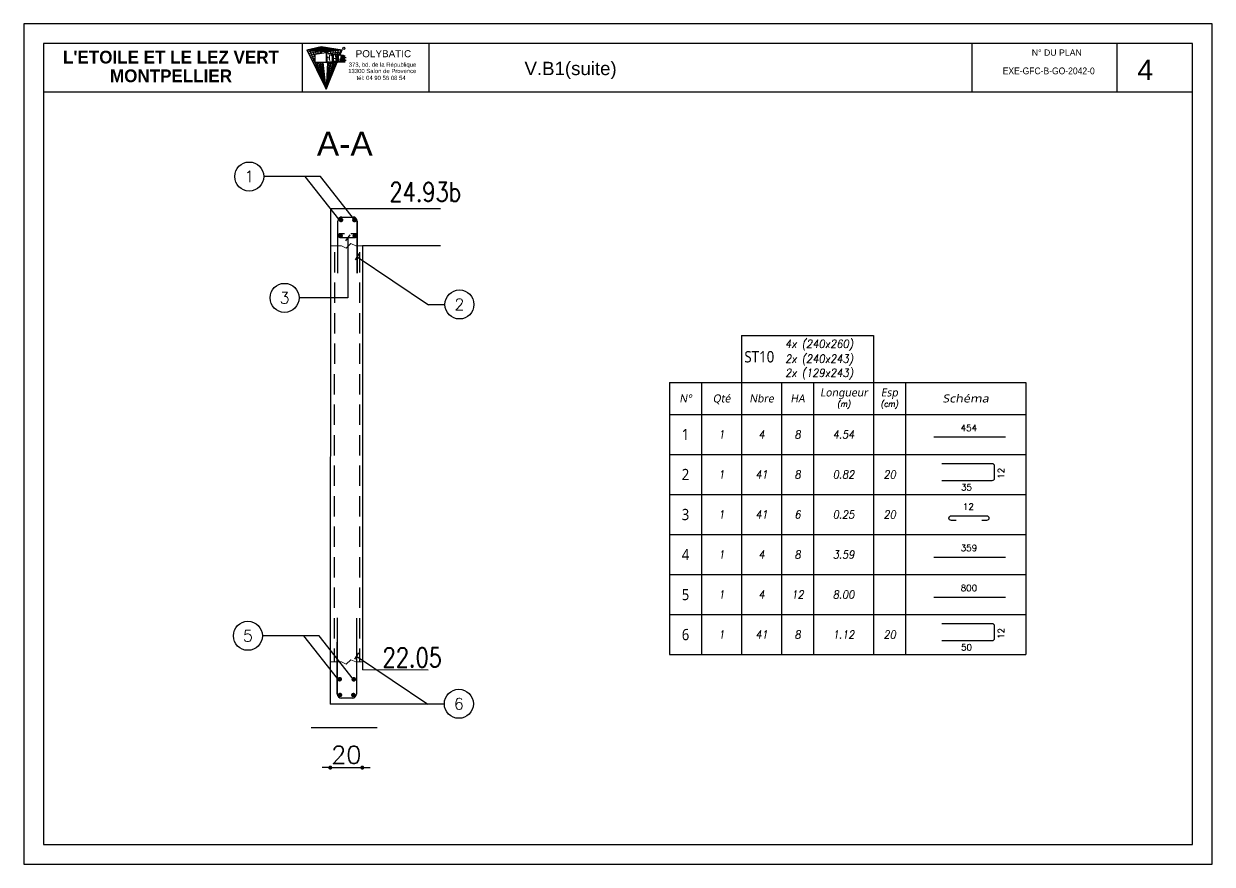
# Model space of a CAD drawing. Header units: millimetres. Extents: x -21776 to 63757, y -7870 to 8483.
# Drawn here: x -19530 to -18788, y -483 to 42 of the extents above; entities that cross this region are included whole.
import ezdxf
from ezdxf.enums import TextEntityAlignment as Align

# ---------------------------------------------------------------- set-up
doc = ezdxf.new("R2010")
doc.units = ezdxf.units.MM
doc.header["$PDMODE"] = 34
doc.linetypes.add('CACHEX2', pattern=[19.05, 12.7, -6.35])
doc.linetypes.add('CONTINUE', pattern=[0])
for name, color, linetype in [('COTATION', 1, 'Continuous'), ('GO-CARTOUCHE', 7, 'Continuous'), ('GO-COTATION', 1, 'Continuous'), ('GO-FER-HA', 140, 'Continuous'), ('GO-TEXTE', 9, 'Continuous'), ('GO-TEXTE-ACIER', 3, 'Continuous'), ('GO-TEXTE-FER', 3, 'Continuous'), ('préfa v', 2, 'Continuous'), ('STR_ACIER_BAS', 6, 'Continuous'), ('STR_TXT', 102, 'Continuous'), ('STR_VOI-POT', 6, 'Continuous')]:
    doc.layers.add(name, color=color, linetype=linetype)
doc.styles.get("Standard").update_dxf_attribs({"font": 'romans.shx'})
doc.styles.add('Tableau', font='romans.shx', dxfattribs={"width": 0.9, "oblique": 10})
doc.styles.add('Tableau2', font='trebuc.TTF', dxfattribs={"width": 0.9, "oblique": 10})
doc.styles.add('TEXTE', font='romans.shx')
doc.styles.add('TEXTEBA', font='ARIAL.TTF')
doc.dimstyles.new('COUPE-20', dxfattribs={"dimscale": 0.5, "dimtxt": 22, "dimasz": 5, "dimexe": 0.05, "dimexo": 0, "dimgap": 5, "dimtad": 1, "dimdsep": 46, "dimtxsty": 'Standard', "dimblk1": 'DOT', "dimblk2": 'DOT', "dimsah": 1, "dimcen": 0, "dimdle": 150, "dimclrd": 1, "dimclre": 1, "dimclrt": 7, "dimadec": 0, "dimazin": 0, "dimtfac": 1, "dimtix": 1, "dimtmove": 2, "dimatfit": 3, "dimldrblk": 'DOT', "dimfxl": 0, "dimtvp": 1, "dimtolj": 1, "dimtzin": 0, "dimarcsym": 0})

# ---------------------------------------------------------------- blocks, each defined once
blk = doc.blocks.new('_DOT')
at = {"color": 0, "linetype": 'ByBlock'}
blk.add_line((-0.5, 0), (-1, 0), dxfattribs=at)
at = {"color": 0, "linetype": 'ByBlock', "const_width": 0.5}
blk.add_lwpolyline([(-0.25, 0, 1), (0.25, 0, 1)], format="xyb", close=True, dxfattribs=at)
blk = doc.blocks.new('*D864')
at = {"layer": 'COTATION', "color": 1, "lineweight": -2}
for p, q in [((-19341.27, -423.13), (-19343.77, -423.13)), ((-19338.77, -423.1), (-19338.77, -423.16)), ((-19338.77, -423.13), (-19318.77, -423.13)), ((-19318.77, -423.1), (-19318.77, -423.16)), ((-19316.27, -423.13), (-19313.77, -423.13))]:
    blk.add_line(p, q, dxfattribs=at)
at = {"layer": 'DEFPOINTS', "color": 0}
for p in [(-19338.77, -407.91, 12.57), (-19318.77, -407.93, 12.57), (-19318.77, -423.13)]:
    blk.add_point(p, dxfattribs=at)
at = {"layer": 'COTATION', "color": 1, "lineweight": -2, "xscale": 2.5, "yscale": 2.5, "zscale": 2.5}
blk.add_blockref('_DOT', (-19338.77, -423.13), dxfattribs=at)
at = {"layer": 'COTATION', "color": 1, "lineweight": -2, "xscale": 2.5, "yscale": 2.5, "zscale": 2.5, "rotation": 180}
blk.add_blockref('_DOT', (-19318.77, -423.13), dxfattribs=at)
at = {"layer": 'COTATION', "color": 7, "insert": (-19328.77, -415.13), "char_height": 11, "attachment_point": 5}
blk.add_mtext('\\A1;20', dxfattribs=at)
blk = doc.blocks.new('Désignation')
at = {"layer": 'GO-TEXTE-FER'}
for p, q in [((0, 0.8), (8.9, 0.8)), ((0, 0.8), (0, 0)), ((0.8, 0.8), (0.8, 0)), ((1.8, 0.8), (1.8, 0)), ((2.8, 0.8), (2.8, 0)), ((3.6, 0.8), (3.6, 0)), ((5.1, 0.8), (5.1, 0)), ((5.9, 0.8), (5.9, 0)), ((8.9, 0.8), (8.9, 0)), ((0, 0), (8.9, 0))]:
    blk.add_line(p, q, dxfattribs=at)
at = {"layer": 'GO-TEXTE-FER', "style": 'Tableau2', "oblique": 10}
for s, p in [('Longueur', (4.356, 0.55)), ('Esp', (5.494, 0.55)), ('N°', (0.4, 0.4)), ('Qté', (1.3, 0.4)), ('Nbre', (2.3, 0.4)), ('HA', (3.2, 0.4))]:
    blk.add_text(s, height=0.2, dxfattribs=at).set_placement(p, align=Align.MIDDLE_CENTER)
at = {"layer": 'GO-TEXTE-FER', "color": 7, "style": 'Tableau', "oblique": 10, "width": 0.9}
for s, p in [('(m)', (4.356, 0.265)), ('(cm)', (5.494, 0.265))]:
    blk.add_text(s, height=0.15, dxfattribs=at).set_placement(p, align=Align.MIDDLE_CENTER)
at = {"layer": 'GO-TEXTE-FER', "style": 'Tableau2', "oblique": 10, "width": 1.2}
blk.add_text('Schéma', height=0.2, dxfattribs=at).set_placement((7.4, 0.4), align=Align.MIDDLE_CENTER)
blk = doc.blocks.new('U')
at = {"layer": 'GO-TEXTE-FER'}
for p, q in [((0, 0), (0, -1)), ((0, 0), (8.9, 0)), ((0.8, 0), (0.8, -1)), ((1.8, 0), (1.8, -1)), ((2.8, 0), (2.8, -1)), ((3.6, 0), (3.6, -1)), ((5.1, 0), (5.1, -1)), ((5.9, 0), (5.9, -1)), ((8.9, 0), (8.9, -1)), ((0, -1), (8.9, -1))]:
    blk.add_line(p, q, dxfattribs=at)
at = {"layer": 'GO-TEXTE-FER', "color": 1}
blk.add_lwpolyline([(6.803, -0.65), (8.063, -0.65, 0.414214), (8.123, -0.59), (8.123, -0.29, 0.414214), (8.063, -0.23), (6.803, -0.23)], format="xyb", dxfattribs=at)
at = {"layer": 'GO-TEXTE-FER', "color": 1, "style": 'Tableau'}
blk.add_attdef('Largeur', text='', height=0.16, rotation=90, dxfattribs=at).set_placement((8.284, -0.472), align=Align.MIDDLE_CENTER)
at = {"layer": 'GO-TEXTE-FER', "style": 'Tableau2', "width": 0.9}
blk.add_attdef('NUMERO', text='', height=0.28, dxfattribs=at).set_placement((0.4, -0.5), align=Align.MIDDLE_CENTER)
at = {"layer": 'GO-TEXTE-FER', "style": 'Tableau', "oblique": 10, "width": 0.9}
for tag, p in [('QUANTITE', (1.3, -0.5)), ('NOMBRE', (2.3, -0.5)), ('NUANCE', (3.2, -0.5)), ('LONGUEUR', (4.35, -0.5)), ('ESPACEMENTS', (5.5, -0.5))]:
    blk.add_attdef(tag, text='', height=0.2, dxfattribs=at).set_placement(p, align=Align.MIDDLE_CENTER)
at = {"layer": 'GO-TEXTE-FER', "color": 1, "style": 'Tableau'}
blk.add_attdef('Longueur', text='', height=0.16, dxfattribs=at).set_placement((7.422, -0.819), align=Align.MIDDLE_CENTER)
blk = doc.blocks.new('Epingle')
at = {"layer": 'GO-TEXTE-FER'}
for p, q in [((0, 0), (0, -1)), ((0, 0), (8.9, 0)), ((0.8, 0), (0.8, -1)), ((1.8, 0), (1.8, -1)), ((2.8, 0), (2.8, -1)), ((3.6, 0), (3.6, -1)), ((5.1, 0), (5.1, -1)), ((5.9, 0), (5.9, -1)), ((8.9, 0), (8.9, -1)), ((0, -1), (8.9, -1))]:
    blk.add_line(p, q, dxfattribs=at)
at = {"layer": 'GO-TEXTE-FER', "color": 1}
blk.add_lwpolyline([(7.162, -0.65), (7.042, -0.65, -1), (7.042, -0.53), (7.922, -0.53, -1), (7.922, -0.65), (7.802, -0.65)], format="xyb", dxfattribs=at)
at = {"layer": 'GO-TEXTE-FER', "color": 1, "style": 'Tableau'}
blk.add_attdef('Longueur', text='', height=0.16, dxfattribs=at).set_placement((7.469, -0.303), align=Align.MIDDLE_CENTER)
at = {"layer": 'GO-TEXTE-FER', "style": 'Tableau2', "width": 0.9}
blk.add_attdef('NUMERO', text='', height=0.28, dxfattribs=at).set_placement((0.4, -0.5), align=Align.MIDDLE_CENTER)
at = {"layer": 'GO-TEXTE-FER', "style": 'Tableau', "oblique": 10, "width": 0.9}
for tag, p in [('QUANTITE', (1.3, -0.5)), ('NOMBRE', (2.3, -0.5)), ('NUANCE', (3.2, -0.5)), ('LONGUEUR', (4.35, -0.5)), ('ESPACEMENTS', (5.5, -0.5))]:
    blk.add_attdef(tag, text='', height=0.2, dxfattribs=at).set_placement(p, align=Align.MIDDLE_CENTER)
blk = doc.blocks.new('Barre libre')
at = {"layer": 'GO-TEXTE-FER'}
for p, q in [((0, 0), (0, -1)), ((0, 0), (8.9, 0)), ((0.8, 0), (0.8, -1)), ((1.8, 0), (1.8, -1)), ((2.8, 0), (2.8, -1)), ((3.6, 0), (3.6, -1)), ((5.1, 0), (5.1, -1)), ((5.9, 0), (5.9, -1)), ((8.9, 0), (8.9, -1)), ((0, -1), (8.9, -1))]:
    blk.add_line(p, q, dxfattribs=at)
at = {"layer": 'GO-TEXTE-FER', "color": 1}
blk.add_line((6.603, -0.563), (8.394, -0.563), dxfattribs=at)
at = {"layer": 'GO-TEXTE-FER', "color": 1, "style": 'Tableau'}
blk.add_attdef('Longueur', text='', height=0.16, dxfattribs=at).set_placement((7.481, -0.336), align=Align.MIDDLE_CENTER)
at = {"layer": 'GO-TEXTE-FER', "style": 'Tableau2', "width": 0.9}
blk.add_attdef('NUMERO', text='', height=0.28, dxfattribs=at).set_placement((0.4, -0.5), align=Align.MIDDLE_CENTER)
at = {"layer": 'GO-TEXTE-FER', "style": 'Tableau', "oblique": 10, "width": 0.9}
for tag, p in [('QUANTITE', (1.3, -0.5)), ('NOMBRE', (2.3, -0.5)), ('NUANCE', (3.2, -0.5)), ('LONGUEUR', (4.35, -0.5)), ('ESPACEMENTS', (5.5, -0.5))]:
    blk.add_attdef(tag, text='', height=0.2, dxfattribs=at).set_placement(p, align=Align.MIDDLE_CENTER)

msp = doc.modelspace()

# ---------------------------------------------------------------- linework, layer by layer
at = {"lineweight": 18, "elevation": 12.56757}
for points in [[(-19338.56997, -97.15072), (-19331.77185, -97.15072), (-19328.74938, -98.57451), (-19326.0017, -95.8034), (-19322.84185, -97.15072), (-19318.57047, -97.15072)], [(-19338.72486, -357.15096), (-19331.77185, -357.15096), (-19328.74938, -358.57475), (-19326.0017, -355.80364), (-19322.84185, -357.15096), (-19318.71941, -357.15096)]]:
    msp.add_lwpolyline(points, dxfattribs=at)
at = {"layer": 'COTATION'}
for p, q in [((-19344.92837, -53.9036), (-19380.3393, -53.9036)), ((-19333.50646, -80.48504, 153.78378), (-19354.43724, -53.9036, 14.05425)), ((-19323.46658, -81.1594, 153.78378), (-19344.92837, -53.9036, 10.50936)), ((-19326.61917, -90.23774, -13.73779), (-19329.19497, -94.12704, -13.73779)), ((-19327.90707, -92.18239), (-19327.90707, -129.69169, -13.73779)), ((-19327.90707, -92.18239), (-19327.90707, -129.69169, -13.73779)), ((-19320.72246, -102.04576), (-19323.29825, -105.93506)), ((-19322.01036, -104.00223), (-19277.4227, -134.01369, 537.69868)), ((-19327.90707, -129.69169, -13.73779), (-19358.28003, -129.69169, -13.73779)), ((-19327.90707, -129.69169, -13.73779), (-19358.28003, -129.69169, -13.73779)), ((-19267.13473, -134.01369, 295), (-19277.4227, -134.01369, 295)), ((-19345.77171, -340.78949), (-19381.18265, -340.78949)), ((-19334.3498, -367.37093, 153.78378), (-19355.28058, -340.78949, 14.05425)), ((-19324.30992, -368.04529, 153.78378), (-19345.77171, -340.78949, 10.50936)), ((-19321.09841, -351.49921, 0.2942), (-19323.67421, -355.38851, 0.2942)), ((-19322.38631, -353.45568, 0.2942), (-19277.79865, -383.46713, 537.99288)), ((-19267.51068, -383.46713, 295.2942), (-19277.79865, -383.46713, 295.2942)), ((-19350.61937, -398.13839, 12.56757), (-19309.431, -398.13839, 12.56757))]:
    msp.add_line(p, q, dxfattribs=at)
at = {"layer": 'GO-CARTOUCHE', "color": 9, "linetype": 'CONTINUE'}
for p, q in [((-19353.39645, 25.17143), (-19344.46767, 27.24789)), ((-19353.39645, 25.17143), (-19344.46767, 27.24789)), ((-19353.39645, 25.17143), (-19340.31475, 23.92555)), ((-19353.39645, 25.17143), (-19341.35298, 0.66921)), ((-19353.39645, 25.17143), (-19340.31475, 23.92555)), ((-19353.39645, 25.17143), (-19341.35298, 0.66921)), ((-19352.84907, 24.05779), (-19344.32609, 26.03977)), ((-19352.84907, 24.05779), (-19344.32609, 26.03977)), ((-19352.39018, 25.0756), (-19343.46156, 27.08819)), ((-19352.39018, 25.0756), (-19343.46156, 27.08819)), ((-19352.30168, 22.94416), (-19344.18452, 24.83164)), ((-19352.30168, 22.94416), (-19344.18452, 24.83164)), ((-19348.41294, 17.51652), (-19351.77846, 25.54771)), ((-19351.77846, 25.54771), (-19338.69173, 24.15202)), ((-19348.41294, 17.51652), (-19351.77846, 25.54771)), ((-19351.77846, 25.54771), (-19338.69173, 24.15202)), ((-19351.7543, 21.83052), (-19344.04294, 23.62352)), ((-19351.7543, 21.83052), (-19344.04294, 23.62352)), ((-19350.37765, 24.88393), (-19341.44932, 26.76879)), ((-19350.37765, 24.88393), (-19341.44932, 26.76879)), ((-19348.41294, 20.9131), (-19350.16047, 25.92398)), ((-19350.16047, 25.92398), (-19337.06871, 24.37849)), ((-19348.41294, 20.9131), (-19350.16047, 25.92398)), ((-19350.16047, 25.92398), (-19337.06871, 24.37849)), ((-19348.54247, 26.30026), (-19335.4457, 24.60496)), ((-19347.4514, 22.4105), (-19348.54247, 26.30026)), ((-19348.54247, 26.30026), (-19335.4457, 24.60496)), ((-19347.4514, 22.4105), (-19348.54247, 26.30026)), ((-19341.35298, 23.30733), (-19348.41294, 22.2691)), ((-19341.35298, 23.30733), (-19348.41294, 22.2691)), ((-19348.36511, 24.69226), (-19339.43709, 26.44939)), ((-19348.36511, 24.69226), (-19339.43709, 26.44939)), ((-19346.05458, 22.61592), (-19346.92448, 26.67654)), ((-19346.92448, 26.67654), (-19333.82268, 24.83143)), ((-19346.05458, 22.61592), (-19346.92448, 26.67654)), ((-19346.92448, 26.67654), (-19333.82268, 24.83143)), ((-19346.35258, 24.50059), (-19337.42486, 26.12998)), ((-19346.35258, 24.50059), (-19337.42486, 26.12998)), ((-19344.6721, 22.81922), (-19345.30649, 27.05282)), ((-19345.30649, 27.05282), (-19332.19966, 25.05789)), ((-19344.6721, 22.81922), (-19345.30649, 27.05282)), ((-19345.30649, 27.05282), (-19332.19966, 25.05789)), ((-19343.96094, 22.92381), (-19344.46767, 27.24789)), ((-19344.46767, 27.24789), (-19331.38597, 25.17143)), ((-19343.96094, 22.92381), (-19344.46767, 27.24789)), ((-19344.46767, 27.24789), (-19331.38597, 25.17143)), ((-19344.34004, 24.30892), (-19335.41263, 25.81058)), ((-19344.34004, 24.30892), (-19335.41263, 25.81058)), ((-19342.32751, 24.11725), (-19333.4004, 25.49118)), ((-19342.32751, 24.11725), (-19333.4004, 25.49118)), ((-19340.19083, 23.12564), (-19341.35298, 23.30733)), ((-19341.35298, 23.30733), (-19341.35298, 17.29735)), ((-19340.19083, 23.12564), (-19341.35298, 23.30733)), ((-19341.35298, 23.30733), (-19341.35298, 17.29735)), ((-19341.32124, 24.02141), (-19332.39429, 25.33148)), ((-19341.32124, 24.02141), (-19332.39429, 25.33148)), ((-19340.93769, 20.88843), (-19340.93769, 22.82207)), ((-19340.40955, 22.7395), (-19340.93769, 22.82207)), ((-19340.93769, 20.88843), (-19340.93769, 22.82207)), ((-19340.40955, 22.7395), (-19340.93769, 22.82207)), ((-19340.31475, 23.92555), (-19340.34935, 23.15042)), ((-19340.31475, 23.92555), (-19340.34935, 23.15042)), ((-19331.38597, 25.17143), (-19340.31475, 23.92555)), ((-19331.38597, 25.17143), (-19340.31475, 23.92555)), ((-19340.025, 22.91546), (-19331.83899, 24.05777)), ((-19340.025, 22.91546), (-19331.83899, 24.05777)), ((-19339.89215, 22.68657), (-19338.58125, 22.87723)), ((-19339.89215, 22.68657), (-19338.58125, 22.87723)), ((-19338.69173, 24.15202), (-19338.84028, 22.84125)), ((-19338.69173, 24.15202), (-19338.84028, 22.84125)), ((-19338.07848, 22.36123), (-19338.32015, 22.75021)), ((-19338.07848, 22.36123), (-19338.32015, 22.75021)), ((-19337.44924, 22.69701), (-19338.21696, 22.58411)), ((-19337.44924, 22.69701), (-19338.21696, 22.58411)), ((-19337.91555, 21.89557), (-19338.07848, 22.36123)), ((-19337.91555, 21.89557), (-19338.07848, 22.36123)), ((-19337.44924, 17.70089), (-19337.44924, 22.70158)), ((-19337.44924, 17.70089), (-19337.44924, 22.70158)), ((-19337.03394, 22.63209), (-19337.44924, 22.69701)), ((-19337.03394, 22.63209), (-19337.44924, 22.69701)), ((-19337.06871, 24.37849), (-19337.42907, 22.69386)), ((-19337.06871, 24.37849), (-19337.42907, 22.69386)), ((-19337.03394, 18.11618), (-19337.03394, 22.63209)), ((-19337.03394, 18.11618), (-19337.03394, 22.63209)), ((-19337.03394, 22.28757), (-19335.99326, 22.43075)), ((-19337.03394, 22.28757), (-19335.99326, 22.43075)), ((-19337.03394, 22.28757), (-19337.03362, 18.11618)), ((-19337.03394, 22.28757), (-19337.03362, 18.11618)), ((-19336.00732, 22.47158), (-19335.14687, 19.97146)), ((-19335.63598, 22.41353), (-19336.00732, 22.47158)), ((-19336.00732, 22.47158), (-19335.14687, 19.97146)), ((-19335.63598, 22.41353), (-19336.00732, 22.47158)), ((-19335.99326, 22.43075), (-19335.14687, 19.97146)), ((-19335.99326, 22.43075), (-19335.14687, 19.97146)), ((-19335.4457, 24.60496), (-19335.97351, 22.4663)), ((-19335.4457, 24.60496), (-19335.97351, 22.4663)), ((-19335.85201, 22.4473), (-19332.292, 22.94412)), ((-19335.85201, 22.4473), (-19332.292, 22.94412)), ((-19335.63598, 22.41353), (-19334.95062, 20.42216)), ((-19335.63598, 22.41353), (-19334.95062, 20.42216)), ((-19333.82268, 24.83143), (-19334.64116, 22.20519)), ((-19333.82268, 24.83143), (-19334.64116, 22.20519)), ((-19332.19966, 25.05789), (-19333.32757, 22.05263)), ((-19332.19966, 25.05789), (-19333.32757, 22.05263)), ((-19332.77647, 21.75314), (-19331.38597, 25.17143)), ((-19332.77647, 21.75314), (-19331.38597, 25.17143)), ((-19351.20692, 20.71688), (-19348.41294, 21.36647)), ((-19351.20692, 20.71688), (-19348.41294, 21.36647)), ((-19350.65954, 19.60324), (-19348.41294, 20.12553)), ((-19350.65954, 19.60324), (-19348.41294, 20.12553)), ((-19350.11216, 18.48961), (-19348.41294, 18.8846)), ((-19350.11216, 18.48961), (-19348.41294, 18.8846)), ((-19349.56478, 17.37597), (-19348.41294, 17.64369)), ((-19349.56478, 17.37597), (-19348.41294, 17.64369)), ((-19349.0174, 16.26233), (-19344.61436, 17.2856)), ((-19349.0174, 16.26233), (-19344.61436, 17.2856)), ((-19348.47002, 15.1487), (-19343.19348, 16.37478)), ((-19348.47002, 15.1487), (-19343.19348, 16.37478)), ((-19348.41294, 22.2691), (-19348.41294, 17.2856)), ((-19348.41294, 22.2691), (-19348.41294, 17.2856)), ((-19348.41294, 17.2856), (-19340.93769, 17.70089)), ((-19348.41294, 17.2856), (-19340.93769, 17.70089)), ((-19341.01642, 17.29791), (-19348.41294, 17.2856)), ((-19341.01642, 17.29791), (-19348.41294, 17.2856)), ((-19341.35298, 0.66921), (-19348.31617, 17.2856)), ((-19341.35298, 0.66921), (-19348.31617, 17.2856)), ((-19347.92264, 14.03506), (-19343.0519, 15.16666)), ((-19347.92264, 14.03506), (-19343.0519, 15.16666)), ((-19341.35298, 0.66921), (-19347.14787, 17.2856)), ((-19341.35298, 0.66921), (-19347.14787, 17.2856)), ((-19341.35298, 0.66921), (-19346.01387, 17.2856)), ((-19341.35298, 0.66921), (-19346.01387, 17.2856)), ((-19341.35298, 0.66921), (-19344.91268, 17.2856)), ((-19341.35298, 0.66921), (-19344.91268, 17.2856)), ((-19341.35298, 0.66921), (-19343.8429, 17.2856)), ((-19341.35298, 0.66921), (-19343.8429, 17.2856)), ((-19341.35298, 0.66921), (-19343.30021, 17.2856)), ((-19341.35298, 0.66921), (-19343.30021, 17.2856)), ((-19341.35298, 0.66921), (-19334.49688, 17.5238)), ((-19341.35298, 0.66921), (-19334.49688, 17.5238)), ((-19335.03429, 17.50512), (-19341.35298, 0.66921)), ((-19335.03429, 17.50512), (-19341.35298, 0.66921)), ((-19336.1177, 17.46748), (-19341.35298, 0.66921)), ((-19336.1177, 17.46748), (-19341.35298, 0.66921)), ((-19337.21663, 17.4293), (-19341.35298, 0.66921)), ((-19337.21663, 17.4293), (-19341.35298, 0.66921)), ((-19338.33143, 17.39057), (-19341.35298, 0.66921)), ((-19338.33143, 17.39057), (-19341.35298, 0.66921)), ((-19339.46244, 17.35128), (-19341.35298, 0.66921)), ((-19339.46244, 17.35128), (-19341.35298, 0.66921)), ((-19340.61003, 17.31141), (-19341.35298, 0.66921)), ((-19340.61003, 17.31141), (-19341.35298, 0.66921)), ((-19341.01642, 17.29791), (-19338.92851, 17.37431)), ((-19341.01642, 17.29791), (-19338.92851, 17.37431)), ((-19340.93769, 20.88843), (-19340.51958, 20.85599)), ((-19340.93769, 20.88843), (-19340.51958, 20.85599)), ((-19340.36977, 20.42783), (-19340.93769, 20.47189)), ((-19340.93769, 20.47189), (-19340.93769, 17.70089)), ((-19340.36977, 20.42783), (-19340.93769, 20.47189)), ((-19340.93769, 20.47189), (-19340.93769, 17.70089)), ((-19340.93769, 17.70089), (-19335.93348, 17.70089)), ((-19340.93769, 17.70089), (-19335.93348, 17.70089)), ((-19340.73948, 14.41156), (-19335.46309, 15.14851)), ((-19340.73948, 14.41156), (-19335.46309, 15.14851)), ((-19340.69229, 15.46867), (-19335.01008, 16.26217)), ((-19340.69229, 15.46867), (-19335.01008, 16.26217)), ((-19340.6451, 16.52578), (-19334.55707, 17.37583)), ((-19340.6451, 16.52578), (-19334.55707, 17.37583)), ((-19340.16039, 20.63383), (-19340.36977, 20.42783)), ((-19340.16039, 20.63383), (-19340.36977, 20.42783)), ((-19339.4151, 20.9054), (-19339.44075, 20.3366)), ((-19339.4151, 20.9054), (-19339.44075, 20.3366)), ((-19339.44075, 20.3366), (-19339.40102, 19.47562)), ((-19339.44075, 20.3366), (-19339.40102, 19.47562)), ((-19339.32277, 21.60533), (-19339.4151, 20.9054)), ((-19339.32277, 21.60533), (-19339.4151, 20.9054)), ((-19339.40102, 19.47562), (-19339.20915, 18.49815)), ((-19339.40102, 19.47562), (-19339.20915, 18.49815)), ((-19339.17129, 22.16339), (-19339.32277, 21.60533)), ((-19339.17129, 22.16339), (-19339.32277, 21.60533)), ((-19338.92851, 17.37431), (-19338.55462, 17.38799)), ((-19338.92851, 17.37431), (-19338.55462, 17.38799)), ((-19338.52594, 17.38904), (-19334.02953, 17.55357)), ((-19338.52594, 17.38904), (-19334.02953, 17.55357)), ((-19337.7906, 21.22308), (-19337.91555, 21.89557)), ((-19337.7906, 21.22308), (-19337.91555, 21.89557)), ((-19337.45141, 17.70028), (-19334.0201, 17.70089)), ((-19337.45141, 17.70028), (-19334.0201, 17.70089)), ((-19337.03394, 18.11618), (-19335.93348, 18.11618)), ((-19337.03394, 18.11618), (-19335.93348, 18.11618)), ((-19337.03362, 19.80581), (-19335.14687, 19.97146)), ((-19337.03362, 19.80581), (-19335.14687, 19.97146)), ((-19337.03362, 18.11618), (-19335.93348, 18.1128)), ((-19337.03362, 18.11618), (-19335.93348, 18.1128)), ((-19335.93348, 17.70089), (-19335.93348, 18.11618)), ((-19335.93348, 17.70089), (-19335.93348, 18.11618)), ((-19335.93348, 17.70089), (-19335.14412, 17.70089)), ((-19335.93348, 17.70089), (-19335.14412, 17.70089)), ((-19334.46713, 22.23079), (-19335.51981, 22.07598)), ((-19334.46713, 22.23079), (-19335.51981, 22.07598)), ((-19335.14687, 17.70089), (-19335.14687, 19.97146)), ((-19335.14687, 17.70089), (-19335.14687, 19.97146)), ((-19335.14687, 18.1128), (-19335.14412, 17.70089)), ((-19335.14687, 18.1128), (-19335.14412, 17.70089)), ((-19335.14412, 17.70089), (-19334.73158, 17.70089)), ((-19335.14412, 17.70089), (-19334.73158, 17.70089)), ((-19334.46713, 22.23079), (-19334.95062, 20.42216)), ((-19334.46713, 22.23079), (-19334.95062, 20.42216)), ((-19334.13703, 22.17918), (-19334.73158, 19.95511)), ((-19334.13703, 22.17918), (-19334.73158, 19.95511)), ((-19334.73158, 17.70598), (-19334.72936, 19.96338)), ((-19334.73158, 17.70598), (-19334.72936, 19.96338)), ((-19334.73158, 17.70089), (-19334.73158, 19.95511)), ((-19334.73158, 17.70089), (-19334.73158, 19.95511)), ((-19334.72936, 19.96338), (-19334.14925, 22.13344)), ((-19334.72936, 19.96338), (-19334.14925, 22.13344)), ((-19334.13703, 22.17918), (-19334.46713, 22.23079)), ((-19334.13703, 22.17918), (-19334.46713, 22.23079)), ((-19334.14925, 22.13344), (-19334.02558, 22.15196)), ((-19334.14925, 22.13344), (-19334.02558, 22.15196)), ((-19334.02558, 22.16175), (-19334.14643, 22.14398)), ((-19334.02558, 22.16175), (-19334.14643, 22.14398)), ((-19334.02979, 17.70485), (-19330.43155, 17.70485)), ((-19334.02979, 17.70485), (-19330.43155, 17.70485)), ((-19334.02883, 17.5536), (-19329.46941, 17.69909)), ((-19334.02883, 17.5536), (-19329.46941, 17.69909)), ((-19334.02558, 17.70089), (-19334.02558, 22.16175)), ((-19333.22126, 22.03601), (-19334.02558, 22.16175)), ((-19334.02558, 17.70089), (-19334.02558, 22.16175)), ((-19333.22126, 22.03601), (-19334.02558, 22.16175)), ((-19334.02558, 17.70089), (-19333.14539, 17.70089)), ((-19334.02558, 17.70089), (-19333.14539, 17.70089)), ((-19333.26616, 21.74879), (-19333.73487, 21.82207)), ((-19333.73487, 20.07268), (-19333.73487, 21.82207)), ((-19333.26616, 21.74879), (-19333.73487, 21.82207)), ((-19333.73487, 20.07268), (-19333.73487, 21.82207)), ((-19333.73487, 20.07268), (-19333.35607, 20.04329)), ((-19333.73487, 20.07268), (-19333.35607, 20.04329)), ((-19333.73487, 19.7811), (-19333.37856, 19.75346)), ((-19333.73487, 17.99159), (-19333.73487, 19.7811)), ((-19333.73487, 19.7811), (-19333.37856, 19.75346)), ((-19333.73487, 17.99159), (-19333.73487, 19.7811)), ((-19333.73487, 17.99159), (-19333.23474, 17.99159)), ((-19333.73487, 17.99159), (-19333.23474, 17.99159)), ((-19332.98383, 17.84282), (-19333.14974, 17.70485)), ((-19332.98383, 17.84282), (-19333.14974, 17.70485)), ((-19333.14974, 17.70485), (-19332.57982, 17.70485)), ((-19333.14974, 17.70485), (-19332.57982, 17.70485)), ((-19332.86491, 18.0993), (-19332.98383, 17.84282)), ((-19332.86491, 18.0993), (-19332.98383, 17.84282)), ((-19332.94542, 21.80249), (-19332.74501, 21.83046)), ((-19332.94542, 21.80249), (-19332.74501, 21.83046)), ((-19332.07334, 21.85654), (-19332.91094, 21.73336)), ((-19332.07334, 21.85654), (-19332.91094, 21.73336)), ((-19332.89394, 19.52688), (-19332.84075, 19.35862)), ((-19332.89394, 19.52688), (-19332.84075, 19.35862)), ((-19332.79655, 18.4286), (-19332.86491, 18.0993)), ((-19332.79655, 18.4286), (-19332.86491, 18.0993)), ((-19332.84075, 19.35862), (-19332.78829, 19.03797)), ((-19332.84075, 19.35862), (-19332.78829, 19.03797)), ((-19332.77599, 18.72573), (-19332.79655, 18.4286)), ((-19332.77599, 18.72573), (-19332.79655, 18.4286)), ((-19332.78829, 19.03797), (-19332.77599, 18.72573)), ((-19332.78829, 19.03797), (-19332.77599, 18.72573)), ((-19332.53432, 18.0153), (-19332.57158, 17.70485)), ((-19332.53432, 18.0153), (-19332.57158, 17.70485)), ((-19332.49233, 18.36526), (-19332.53432, 18.0153)), ((-19332.49233, 18.36526), (-19332.53432, 18.0153)), ((-19332.45734, 18.65681), (-19332.49233, 18.36526)), ((-19332.45734, 18.65681), (-19332.49233, 18.36526)), ((-19332.42385, 18.93588), (-19332.45734, 18.65681)), ((-19332.42385, 18.93588), (-19332.45734, 18.65681)), ((-19332.39006, 19.21744), (-19332.42385, 18.93588)), ((-19332.39006, 19.21744), (-19332.42385, 18.93588)), ((-19332.37256, 19.36321), (-19332.39006, 19.21744)), ((-19332.37256, 19.36321), (-19332.39006, 19.21744)), ((-19332.36106, 19.45906), (-19332.37256, 19.36321)), ((-19332.36106, 19.45906), (-19332.37256, 19.36321)), ((-19332.35171, 19.53694), (-19332.36106, 19.45906)), ((-19332.35171, 19.53694), (-19332.36106, 19.45906)), ((-19332.33008, 19.71716), (-19332.35171, 19.53694)), ((-19332.33008, 19.71716), (-19332.35171, 19.53694)), ((-19332.28527, 20.09059), (-19332.33008, 19.71716)), ((-19332.28527, 20.09059), (-19332.33008, 19.71716)), ((-19332.23617, 20.4997), (-19332.28527, 20.09059)), ((-19332.23617, 20.4997), (-19332.28527, 20.09059)), ((-19332.11469, 19.07224), (-19332.27879, 17.70485)), ((-19332.11469, 19.07224), (-19332.27879, 17.70485)), ((-19332.07334, 21.85654), (-19332.23617, 20.4997)), ((-19332.07334, 21.85654), (-19332.23617, 20.4997)), ((-19332.11469, 19.07224), (-19331.82366, 19.04966)), ((-19332.11469, 19.07224), (-19331.82366, 19.04966)), ((-19332.08002, 19.36113), (-19331.9711, 20.2687)), ((-19332.08002, 19.36113), (-19331.9711, 20.2687)), ((-19332.08002, 19.36113), (-19331.85926, 19.344)), ((-19332.08002, 19.36113), (-19331.85926, 19.344)), ((-19331.86642, 21.82419), (-19332.07334, 21.85654)), ((-19331.86642, 21.82419), (-19332.07334, 21.85654)), ((-19331.9711, 20.2687), (-19331.85926, 19.344)), ((-19331.9711, 20.2687), (-19331.85926, 19.344)), ((-19331.86642, 21.82419), (-19331.36819, 17.70485)), ((-19331.86642, 21.82419), (-19331.36819, 17.70485)), ((-19331.84844, 21.67553), (-19331.36771, 21.74622)), ((-19331.84844, 21.67553), (-19331.36771, 21.74622)), ((-19331.82366, 19.04966), (-19331.66053, 17.70089)), ((-19331.82366, 19.04966), (-19331.66053, 17.70089)), ((-19331.81498, 21.39895), (-19331.36771, 21.45198)), ((-19331.81498, 21.39895), (-19331.36771, 21.45198)), ((-19331.80733, 21.3357), (-19331.09777, 21.40978)), ((-19331.80733, 21.3357), (-19331.09777, 21.40978)), ((-19331.36771, 21.74622), (-19331.36771, 21.45198)), ((-19330.53713, 21.61637), (-19331.36771, 21.74622)), ((-19331.36771, 21.74622), (-19331.36771, 21.45198)), ((-19330.53713, 21.61637), (-19331.36771, 21.74622)), ((-19331.36771, 21.45198), (-19331.09777, 21.40978)), ((-19331.36771, 21.45198), (-19331.09777, 21.40978)), ((-19331.09777, 17.70485), (-19331.09777, 21.40978)), ((-19331.09777, 17.70485), (-19331.09777, 21.40978)), ((-19330.80707, 21.36433), (-19330.53713, 21.32213)), ((-19330.80707, 17.70485), (-19330.80707, 21.36433)), ((-19330.80707, 21.36433), (-19330.53713, 21.32213)), ((-19330.80707, 17.70485), (-19330.80707, 21.36433)), ((-19330.80707, 21.29851), (-19330.53713, 21.32213)), ((-19330.80707, 21.29851), (-19330.53713, 21.32213)), ((-19330.80707, 17.70485), (-19330.43155, 17.70485)), ((-19330.80707, 17.70485), (-19330.43155, 17.70485)), ((-19330.53713, 21.32213), (-19330.53713, 21.61637)), ((-19330.53713, 21.32213), (-19330.53713, 21.61637)), ((-19330.43155, 21.59986), (-19330.53713, 21.56597)), ((-19330.43155, 21.59986), (-19330.53713, 21.56597)), ((-19330.43155, 21.59986), (-19330.43155, 17.70372)), ((-19330.14084, 21.55441), (-19330.43155, 21.59986)), ((-19330.43155, 21.59986), (-19330.43155, 17.70372)), ((-19330.14084, 21.55441), (-19330.43155, 21.59986)), ((-19330.43155, 17.70372), (-19330.14084, 17.70089)), ((-19330.43155, 17.70372), (-19330.14084, 17.70089)), ((-19330.14084, 21.55441), (-19330.14084, 17.70089)), ((-19330.14084, 21.55441), (-19330.14084, 17.70089)), ((-19330.14084, 21.41795), (-19329.48229, 21.47921)), ((-19330.14084, 21.41795), (-19329.48229, 21.47921)), ((-19330.04629, 19.56642), (-19330.02983, 19.15324)), ((-19330.04629, 19.56642), (-19330.02983, 19.15324)), ((-19330.02983, 19.15324), (-19329.99051, 18.77483)), ((-19330.02983, 19.15324), (-19329.99051, 18.77483)), ((-19329.99051, 18.77483), (-19329.93051, 18.45662)), ((-19329.99051, 18.77483), (-19329.93051, 18.45662)), ((-19329.93051, 18.45662), (-19329.84437, 18.16179)), ((-19329.93051, 18.45662), (-19329.84437, 18.16179)), ((-19329.84437, 18.16179), (-19329.70936, 17.88661)), ((-19329.84437, 18.16179), (-19329.70936, 17.88661)), ((-19329.23557, 20.2558), (-19329.72528, 20.21024)), ((-19329.23557, 20.2558), (-19329.72528, 20.21024)), ((-19329.70936, 17.88661), (-19329.55433, 17.71651)), ((-19329.70936, 17.88661), (-19329.55433, 17.71651)), ((-19329.24853, 18.78257), (-19329.69141, 18.74137)), ((-19329.24853, 18.78257), (-19329.69141, 18.74137)), ((-19329.24853, 18.78257), (-19328.95369, 18.79336)), ((-19329.24853, 18.78257), (-19328.95369, 18.79336)), ((-19328.93806, 20.20929), (-19329.23557, 20.2558)), ((-19328.93806, 20.20929), (-19329.23557, 20.2558)), ((-19347.37526, 12.92142), (-19342.91032, 13.95854)), ((-19347.37526, 12.92142), (-19342.91032, 13.95854)), ((-19346.82787, 11.80778), (-19342.76875, 12.75042)), ((-19346.82787, 11.80778), (-19342.76875, 12.75042)), ((-19346.28049, 10.69415), (-19342.62717, 11.54229)), ((-19346.28049, 10.69415), (-19342.62717, 11.54229)), ((-19345.73311, 9.58051), (-19342.48559, 10.33417)), ((-19345.73311, 9.58051), (-19342.48559, 10.33417)), ((-19345.18573, 8.46687), (-19342.34402, 9.12605)), ((-19345.18573, 8.46687), (-19342.34402, 9.12605)), ((-19344.63835, 7.35324), (-19342.20244, 7.91792)), ((-19344.63835, 7.35324), (-19342.20244, 7.91792)), ((-19341.02264, 8.06889), (-19338.18117, 8.46657)), ((-19341.02264, 8.06889), (-19338.18117, 8.46657)), ((-19340.97545, 9.126), (-19337.72816, 9.58023)), ((-19340.97545, 9.126), (-19337.72816, 9.58023)), ((-19340.92825, 10.18311), (-19337.27514, 10.69389)), ((-19340.92825, 10.18311), (-19337.27514, 10.69389)), ((-19340.88106, 11.24022), (-19336.82213, 11.80754)), ((-19340.88106, 11.24022), (-19336.82213, 11.80754)), ((-19340.83387, 12.29733), (-19336.36912, 12.9212)), ((-19340.83387, 12.29733), (-19336.36912, 12.9212)), ((-19340.78668, 13.35445), (-19335.91611, 14.03486)), ((-19340.78668, 13.35445), (-19335.91611, 14.03486)), ((-19341.06983, 7.01178), (-19338.63418, 7.35291)), ((-19341.06983, 7.01178), (-19338.63418, 7.35291))]:
    msp.add_line(p, q, dxfattribs=at)
at = {"layer": 'GO-CARTOUCHE', "color": 3}
for p, q in [((-19081.90543, -153.30142), (-18999.35361, -153.30142)), ((-19081.90543, -153.30142), (-19081.90543, -182.52489)), ((-18999.35361, -153.30142), (-18999.35361, -182.52489)), ((-19081.90543, -182.52489), (-18999.35361, -182.52489)), ((-19081.90543, -182.52489), (-18999.35361, -182.52489))]:
    msp.add_line(p, q, dxfattribs=at)
at = {"layer": 'GO-CARTOUCHE', "linetype": 'Continuous'}
for points in [[(-18787.82739, -483.47959), (-18787.82739, 41.5204), (-19530.25162, 41.5204), (-19530.25162, -483.47959)], [(-18787.82739, -483.47959), (-18787.82739, 41.5204), (-19530.25162, 41.5204), (-19530.25162, -483.47959)], [(-18800.19989, -471.10709), (-18800.19989, 29.1479), (-19517.87912, 29.1479), (-19517.87912, -471.10709)], [(-18800.19989, -471.10709), (-18800.19989, 29.1479), (-19517.87912, 29.1479), (-19517.87912, -471.10709)]]:
    msp.add_lwpolyline(points, close=True, dxfattribs=at)
at = {"layer": 'GO-CARTOUCHE', "color": 9, "linetype": 'CONTINUE'}
msp.add_circle((-19330.3262, 26.20437), 0.66447, dxfattribs=at)
msp.add_circle((-19330.3262, 26.20437), 0.66447, dxfattribs=at)
msp.add_circle((-19330.3262, 26.20437), 0.66447, dxfattribs=at)
msp.add_circle((-19330.3262, 26.20437), 0.66447, dxfattribs=at)
msp.add_circle((-19330.3262, 26.20437), 0.66447, dxfattribs=at)
msp.add_circle((-19330.3262, 26.20437), 0.66447, dxfattribs=at)
at = {"layer": 'GO-TEXTE', "color": 7}
for p, q in [((-19356.42482, 29.1479), (-19356.42482, -1.14984)), ((-19356.42482, 29.1479), (-19356.42482, -1.14984)), ((-19277.15431, 29.1479), (-19277.15431, -1.14984)), ((-19277.15431, 29.1479), (-19277.15431, -1.14984)), ((-18938.06873, 29.1479), (-18938.06873, -1.14984)), ((-18938.06873, 29.1479), (-18938.06873, -1.14984)), ((-18847.36263, 29.1479), (-18847.36263, -1.14984)), ((-18847.36263, 29.1479), (-18847.36263, -1.14984)), ((-18800.19989, -1.14984), (-19517.87912, -1.14984)), ((-18800.19989, -1.14984), (-19517.87912, -1.14984))]:
    msp.add_line(p, q, dxfattribs=at)
at = {"layer": 'GO-TEXTE-ACIER'}
for centre in [(-19389.39607, -53.9036), (-19367.33679, -129.69169, -13.73779), (-19367.33679, -129.69169, -13.73779), (-19258.08005, -133.8195, 295), (-19390.23941, -340.78949), (-19258.456, -383.27294, 295.2942)]:
    msp.add_circle(centre, 9.05676, dxfattribs=at)
at = {"layer": 'préfa v', "color": 2, "ltscale": 3}
for p, q in [((-19338.55478, -74.15072, 12.56757), (-19338.75838, -383.41587, 12.56757)), ((-19269.9514, -74.15072, 12.56757), (-19338.55478, -74.15072, 12.56757)), ((-19318.56931, -97.15072, 12.56757), (-19318.72281, -362.15072, 12.56757)), ((-19269.9514, -97.15072, 12.56757), (-19318.57047, -97.15072, 12.56757)), ((-19277.60661, -362.3563, 12.56757), (-19318.72281, -362.15072, 12.56757)), ((-19277.60661, -383.42905, 12.56757), (-19338.75838, -383.41587, 12.56757))]:
    msp.add_line(p, q, dxfattribs=at)
at = {"layer": 'STR_VOI-POT'}
for p, q in [((-19331.51036, -79.18364), (-19324.51036, -79.18364)), ((-19334.01036, -114.18364), (-19334.01036, -81.68364)), ((-19322.01036, -81.68364), (-19322.01036, -114.18364)), ((-19322.01036, -114.18364), (-19322.01036, -81.68364)), ((-19334.4107, -329.64702), (-19334.4107, -377.16619)), ((-19322.4107, -329.71232), (-19322.4107, -377.16619)), ((-19334.4107, -377.16619), (-19334.4107, -344.66619)), ((-19324.9107, -379.66619), (-19331.9107, -379.66619))]:
    msp.add_line(p, q, dxfattribs=at)
at = {"layer": 'STR_VOI-POT', "color": 1, "linetype": 'CACHEX2'}
for p, q in [((-19336.1992, -101.13868, 12.56757), (-19336.35227, -357.15096, 12.56757)), ((-19320.43595, -101.13868, 12.56757), (-19320.58901, -357.15096, 12.56757))]:
    msp.add_line(p, q, dxfattribs=at)
at = {"layer": 'STR_VOI-POT', "const_width": 1.44, "elevation": 153.78378}
for points in [[(-19331.3489, -81.0245, 1), (-19332.7889, -81.0245, 1)], [(-19322.97443, -81.0847, 1), (-19324.41443, -81.0847, 1)], [(-19331.61406, -90.88255, 1), (-19333.05406, -90.88255, 1)], [(-19331.61406, -90.88255, 1), (-19333.05406, -90.88255, 1)], [(-19322.78882, -90.93944, 1), (-19324.22882, -90.93944, 1)], [(-19322.78882, -90.93944, 1), (-19324.22882, -90.93944, 1)], [(-19333.63224, -367.91039, 1), (-19332.19224, -367.91039, 1)], [(-19333.63224, -367.91039, 1), (-19332.19224, -367.91039, 1)], [(-19324.807, -367.96728, 1), (-19323.367, -367.96728, 1)], [(-19324.807, -367.96728, 1), (-19323.367, -367.96728, 1)], [(-19333.44663, -377.76513, 1), (-19332.00663, -377.76513, 1)], [(-19325.07216, -377.82533, 1), (-19323.63216, -377.82533, 1)]]:
    msp.add_lwpolyline(points, format="xyb", close=True, dxfattribs=at)
at = {"layer": 'STR_VOI-POT'}
msp.add_lwpolyline([(-19325.86092, -89.48234), (-19323.24598, -89.48234, -0.414213562), (-19321.93851, -90.78982), (-19321.93851, -90.87491, -0.414213562), (-19323.24598, -92.18239), (-19332.56817, -92.18239, -0.414213562), (-19333.87564, -90.87491), (-19333.87564, -90.78982, -0.414213562), (-19332.56817, -89.48234), (-19329.95322, -89.48234)], format="xyb", dxfattribs=at)
msp.add_lwpolyline([(-19325.86092, -89.48234), (-19323.24598, -89.48234, -0.414213562), (-19321.93851, -90.78982), (-19321.93851, -90.87491, -0.414213562), (-19323.24598, -92.18239), (-19332.56817, -92.18239, -0.414213562), (-19333.87564, -90.87491), (-19333.87564, -90.78982, -0.414213562), (-19332.56817, -89.48234), (-19329.95322, -89.48234)], format="xyb", dxfattribs=at)
for centre, start, end in [((-19331.51036, -81.68364), 90, 180), ((-19324.51036, -81.68364), 0, 90), ((-19331.9107, -377.16619), 180, 270), ((-19324.9107, -377.16619), 270, 0)]:
    msp.add_arc(centre, 2.5, start, end, dxfattribs=at)

# ---------------------------------------------------------------- block references
at = {"layer": 'GO-COTATION', "xscale": 25, "yscale": 25, "zscale": 25}
msp.add_blockref('Epingle', (-19126.85361, -252.52489), dxfattribs=at).add_auto_attribs({'NUMERO': '3', 'QUANTITE': '1', 'NOMBRE': '41', 'NUANCE': '6', 'Longueur': '12', 'LONGUEUR': '0.25', 'ESPACEMENTS': '20'})
at = {"layer": 'GO-FER-HA', "xscale": 25, "yscale": 25, "zscale": 25}
msp.add_blockref('Désignation', (-19126.85361, -202.52489), dxfattribs=at)
at = {"layer": 'GO-TEXTE-FER', "xscale": 25, "yscale": 25, "zscale": 25}
for name, p, values in [('Barre libre', (-19126.85361, -202.52489), {'NUMERO': '1', 'QUANTITE': '1', 'NOMBRE': '4', 'NUANCE': '8', 'Longueur': '454', 'LONGUEUR': '4.54'}), ('U', (-19126.85361, -227.52489), {'NUMERO': '2', 'QUANTITE': '1', 'NOMBRE': '41', 'NUANCE': '8', 'Longueur': '35', 'Largeur': '12', 'LONGUEUR': '0.82', 'ESPACEMENTS': '20'}), ('Barre libre', (-19126.85361, -277.52489), {'NUMERO': '4', 'QUANTITE': '1', 'NOMBRE': '4', 'NUANCE': '8', 'Longueur': '359', 'LONGUEUR': '3.59'}), ('Barre libre', (-19126.85361, -302.52489), {'NUMERO': '5', 'QUANTITE': '1', 'NOMBRE': '4', 'NUANCE': '12', 'Longueur': '800', 'LONGUEUR': '8.00'}), ('U', (-19126.85361, -327.52489), {'NUMERO': '6', 'QUANTITE': '1', 'NOMBRE': '41', 'NUANCE': '8', 'Longueur': '50', 'Largeur': '12', 'LONGUEUR': '1.12', 'ESPACEMENTS': '20'})]:
    msp.add_blockref(name, p, dxfattribs=at).add_auto_attribs(values)

# ---------------------------------------------------------------- texts
at = {"layer": 'GO-CARTOUCHE', "color": 9, "style": 'TEXTEBA'}
for s, p in [('373, bd. de la République', (-19327.28129, 14.66445)), ('373, bd. de la République', (-19327.28129, 14.66445)), ('13300 Salon de Provence', (-19327.59092, 10.69234)), ('13300 Salon de Provence', (-19327.59092, 10.69234)), ('tél: 04 90 56 08 54', (-19322.37252, 6.37709)), ('tél: 04 90 56 08 54', (-19322.37252, 6.37709))]:
    msp.add_text(s, height=2.6515151, dxfattribs=at).set_placement(p)
at = {"layer": 'GO-CARTOUCHE', "color": 2, "style": 'TEXTEBA'}
msp.add_text('4', height=12.74873, dxfattribs=at).set_placement((-18834.56929, 6.43738))
at = {"layer": 'GO-CARTOUCHE', "color": 2, "style": 'TEXTEBA', "width": 0.9}
msp.add_text('EXE-GFC-B-GO-2042-0', height=4.2424242, dxfattribs=at).set_placement((-18889.97792, 9.96903), align=Align.CENTER)
at = {"layer": 'GO-CARTOUCHE', "char_height": 7.9545454, "attachment_point": 5}
for s, insert in [("{\\Fbold|c0;L'ETOILE ET LE LEZ VERT}", (-19438.27934, 20.61987)), ("{\\Fbold|c0;L'ETOILE ET LE LEZ VERT}", (-19438.27934, 20.61987)), ('{\\Fbold|c0;MONTPELLIER}', (-19438.27934, 8.95449)), ('{\\Fbold|c0;MONTPELLIER}', (-19438.27934, 8.95449))]:
    msp.add_mtext(s, dxfattribs=dict(at, insert=insert))
at = {"layer": 'GO-TEXTE', "color": 3, "style": 'TEXTEBA'}
msp.add_text('POLYBATIC', height=4.419192, dxfattribs=at).set_placement((-19305.58458, 22.81109), align=Align.MIDDLE)
msp.add_text('POLYBATIC', height=4.419192, dxfattribs=at).set_placement((-19305.58458, 22.81109), align=Align.MIDDLE)
at = {"layer": 'GO-TEXTE', "style": 'TEXTEBA'}
msp.add_text('N° DU PLAN', height=3.904297, dxfattribs=at).set_placement((-18884.91795, 21.58619), align=Align.CENTER)
msp.add_text('N° DU PLAN', height=3.904297, dxfattribs=at).set_placement((-18884.91795, 21.58619), align=Align.CENTER)
at = {"layer": 'GO-TEXTE', "color": 2, "style": 'TEXTEBA'}
msp.add_text('V.B1(suite)', height=8.331392, dxfattribs=at).set_placement((-19217.42904, 9.45221))
at = {"layer": 'GO-TEXTE-ACIER', "style": 'TEXTE'}
for s, p in [('1', (-19389.39607, -53.9036)), ('3', (-19367.33679, -129.69169, -13.73779)), ('2', (-19258.08005, -133.8195, 295)), ('5', (-19390.23941, -340.78949)), ('6', (-19258.456, -383.27294, 295.2942))]:
    msp.add_text(s, height=7.2, dxfattribs=at).set_placement(p, align=Align.MIDDLE_CENTER)
at = {"layer": 'GO-TEXTE-FER', "style": 'Tableau', "oblique": 10, "width": 0.9}
for s, p in [('4x (240x260)', (-19054.63807, -160.98513)), ('2x (240x243)', (-19054.63807, -170.22455)), ('2x (129x243)', (-19054.63807, -179.02929))]:
    msp.add_text(s, height=5.0561798, dxfattribs=at).set_placement(p)
at = {"layer": 'GO-TEXTE-FER', "style": 'Tableau2', "width": 0.9}
msp.add_attdef('ST10', text='1', height=7.07865, dxfattribs=at).set_placement((-19070.75505, -166.48264), align=Align.MIDDLE_CENTER)
at = {"layer": 'STR_ACIER_BAS', "style": 'TEXTEBA'}
msp.add_text('A-A', height=15, dxfattribs=at).set_placement((-19347.16666, -40.93912))
at = {"layer": 'STR_TXT', "width": 0.8}
for s, rotation, p in [('24.93b', 359.99994722, (-19301.82973, -63.52333, 153.78378)), ('22.05', 0.00005278, (-19306.07457, -354.28993, 153.78378))]:
    msp.add_text(s, height=12, rotation=rotation, dxfattribs=at).set_placement(p, align=Align.MIDDLE_LEFT)

# ---------------------------------------------------------------- dimensions: what is measured, and where the dimension line sits
at = {"layer": 'COTATION'}
dim = msp.add_linear_dim(base=(-19318.76808, -423.13296), p1=(-19338.76807, -407.91259, 12.56757), p2=(-19318.76808, -407.92623, 12.56757), text='20', dimstyle='COUPE-20', override={"dimfxl": 0.1}, dxfattribs=at)
dim.commit()
dim.dimension.update_dxf_attribs({"geometry": '*D864', "text_midpoint": (-19328.76808, -415.13296)})

doc.saveas('drawing.dxf')
